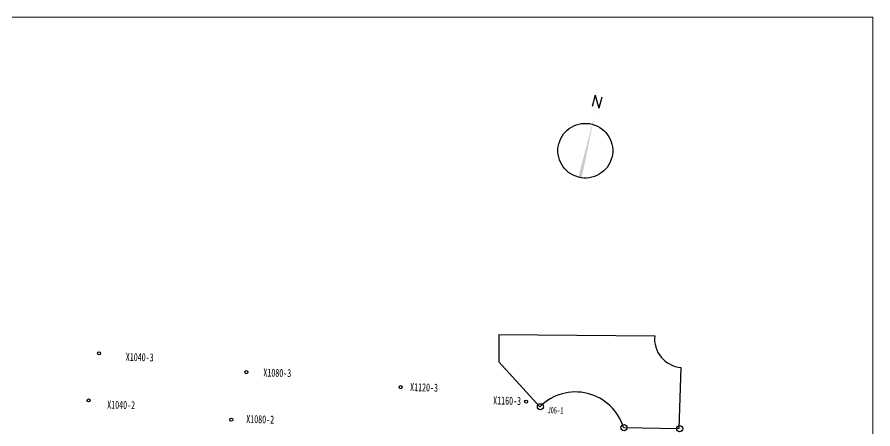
# Model space of a CAD drawing. Header units: inches. Extents: x 0 to 606, y 0 to 141.
# Drawn here: x 498.7 to 605.7, y 89.1 to 140.6 of the extents above; entities that cross this region are included whole.
import ezdxf
from ezdxf.enums import TextEntityAlignment as Align

# ---------------------------------------------------------------- set-up
doc = ezdxf.new("R2010")
doc.units = ezdxf.units.IN
doc.header["$MEASUREMENT"] = 0
doc.linetypes.add('CENTER2', pattern=[1.125, 0.75, -0.125, 0.125, -0.125])
doc.layers.add('地表沉降（下行线）', color=7, linetype='CENTER2')
doc.layers.add('建构筑物沉降', color=7, linetype='CENTER2')
doc.styles.get("Standard").update_dxf_attribs({"font": 'txt', "bigfont": 'gbcbig.shx'})
doc.styles.add('宋体', font='', dxfattribs={"width": 0.72, "height": 1})
doc.styles.get('宋体').set_extended_font_data('SimSun')

msp = doc.modelspace()

# ---------------------------------------------------------------- linework, layer by layer
at = {"lineweight": 9, "ltscale": 0.5}
for p, q in [((605.69, 140.65), (0, 140.65)), ((605.69, 0), (605.69, 140.65))]:
    msp.add_line(p, q, dxfattribs=at)
at = {"color": 253}
for p, q in [((558.94, 100.93), (558.92, 97.51)), ((558.94, 100.93), (578.42, 100.79)), ((558.92, 97.51), (564.07, 91.91)), ((581.47, 89.19), (581.71, 96.83)), ((574.52, 89.3), (581.47, 89.19))]:
    msp.add_line(p, q, dxfattribs=at)
at = {"ltscale": 0.5}
for centre in [(508.98, 98.6), (527.37, 96.24), (546.67, 94.36), (507.67, 92.7), (562.35, 92.55), (525.5, 90.29)]:
    msp.add_circle(centre, 0.191, dxfattribs=at)
at = {"color": 1, "ltscale": 0.5}
for centre in [(564.14, 91.91), (574.59, 89.29), (581.54, 89.18)]:
    msp.add_circle(centre, 0.386, dxfattribs=at)
at = {"color": 253}
for centre, radius, start, end in [((582, 100.42), 3.6, 174.0535, 265.2877), ((568.52, 87.49), 6.27, 16.7552, 135.1703)]:
    msp.add_arc(centre, radius, start, end, dxfattribs=at)
msp.add_ellipse((569.75, 123.94), major_axis=(2.42, 2.42), ratio=1, start_param=5.240195480371318, end_param=11.5233807875509)
msp.add_solid([(569.3, 120.55), (568.87, 120.63), (570.84, 128.09)])

# ---------------------------------------------------------------- texts
msp.add_text('N', height=1.46, rotation=345.2411).set_placement((571.02, 129.35), align=Align.CENTER)
at = {"layer": '地表沉降（下行线）', "color": 7, "linetype": 'Continuous', "style": '宋体', "width": 0.61}
for s, p in [('X1040-3', (512.31, 98.16)), ('X1080-3', (529.51, 96.2)), ('X1120-3', (547.85, 94.38)), ('X1160-3', (558.23, 92.71)), ('X1040-2', (509.99, 92.19)), ('X1080-2', (527.37, 90.39))]:
    msp.add_text(s, height=1, rotation=358.6696, dxfattribs=at).set_placement(p, align=Align.MIDDLE_LEFT)
at = {"layer": '建构筑物沉降', "color": 1, "linetype": 'Continuous', "style": '宋体', "width": 0.61}
msp.add_text('J06-1', height=0.8, rotation=358.6696, dxfattribs=at).set_placement((565.02, 91.49), align=Align.MIDDLE_LEFT)

doc.saveas('drawing.dxf')
